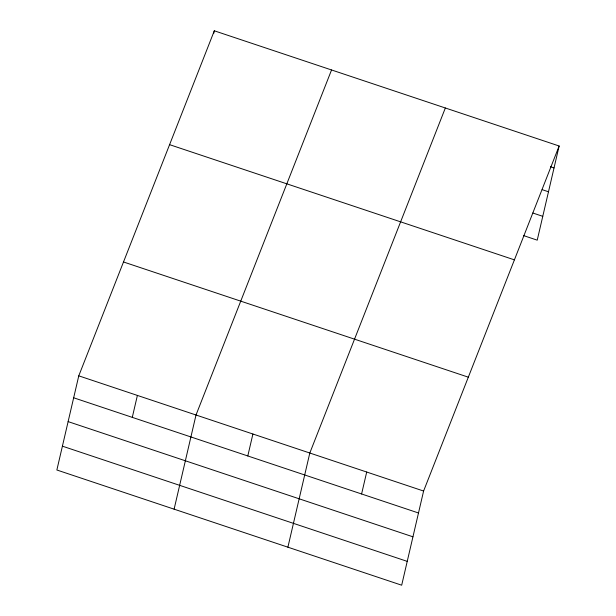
<?xml version="1.0" encoding="UTF-8"?>
<svg xmlns="http://www.w3.org/2000/svg" width="616" height="616" viewBox="0 0 616 616"><rect width="100%" height="100%" fill="white"/><g stroke="black" fill="none" stroke-linecap="round" stroke-linejoin="round"><path stroke-width="0.92" d="M78.771 375.837L56.864 470L401.686 585.2L423.6 491.037L559.135 146L214.314 30.8L78.771 375.837L423.6 491.037M213.675 33.541L214.314 30.8M132.286 417.371L137.391 395.426M174.105 509.17L196.011 415.007L331.554 69.97M247.801 455.963L252.906 434.018M287.895 547.185L309.81 453.022L445.345 107.985M361.592 493.978L366.705 472.033M559.135 146L537.229 240.163L523.677 235.635M550.419 166.736L554.03 167.945M542.165 189.666L548.486 191.776M532.84 213.013L542.773 216.332M169.585 144.66L514.414 259.867M123.5 261.977L468.329 377.177M73.666 397.782L418.495 512.982M68.122 421.613L412.943 536.813M62.408 446.169L407.23 561.368"/></g></svg>
